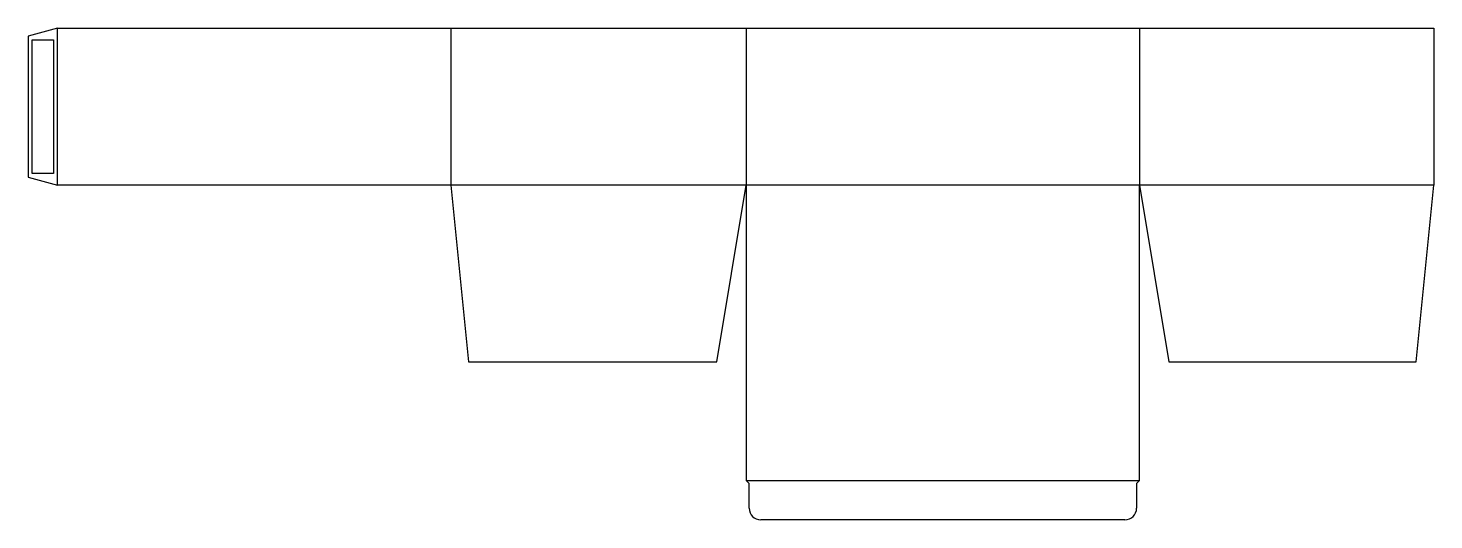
# Model space of a CAD drawing. Header units: millimetres. Extents: x 0 to 716, y 0 to 250.
import ezdxf

# ---------------------------------------------------------------- set-up
doc = ezdxf.new("R2010")
doc.units = ezdxf.units.MM
for name, color, linetype in [('CREASE', 5, 'CONTINUOUS'), ('CUT', 1, 'CONTINUOUS'), ('GLUE', 2, 'CONTINUOUS')]:
    doc.layers.add(name, color=color, linetype=linetype)

msp = doc.modelspace()

# ---------------------------------------------------------------- linework, layer by layer
at = {"layer": 'CREASE'}
for p, q in [((15, 170.45), (15, 250.45)), ((215.45, 250.45), (215.45, 170.45)), ((365.9, 250.45), (365.9, 170.45)), ((566.35, 250.45), (566.35, 170.45)), ((365.9, 170.45), (215.45, 170.45)), ((566.35, 170.45), (365.9, 170.45)), ((716.35, 170.45), (566.35, 170.45)), ((365.9, 20), (566.35, 20))]:
    msp.add_line(p, q, dxfattribs=at)
at = {"layer": 'CUT'}
for p, q in [((15, 250.45), (0, 246.431)), ((0, 246.431), (0, 174.469)), ((15, 250.45), (215.45, 250.45)), ((215.45, 250.45), (365.9, 250.45)), ((365.9, 250.45), (566.35, 250.45)), ((566.35, 250.45), (716.35, 250.45)), ((716.35, 250.45), (716.35, 170.45)), ((0, 174.469), (15, 170.45)), ((215.45, 170.45), (15, 170.45)), ((215.45, 170.45), (224.45, 80.45)), ((350.95, 80.45), (365.9, 170.45)), ((365.9, 170.45), (365.9, 20)), ((566.35, 20), (566.35, 170.45)), ((566.35, 170.45), (581.3, 80.45)), ((707.35, 80.45), (716.35, 170.45)), ((224.45, 80.45), (350.95, 80.45)), ((581.3, 80.45), (707.35, 80.45)), ((367.4, 18.5), (365.9, 20)), ((367.4, 6), (367.4, 18.5)), ((566.35, 20), (564.85, 18.5)), ((564.85, 18.5), (564.85, 6)), ((558.85, 0), (373.4, 0))]:
    msp.add_line(p, q, dxfattribs=at)
for centre, start, end in [((373.4, 6), 180, 270), ((558.85, 6), 270, 0)]:
    msp.add_arc(centre, 6, start, end, dxfattribs=at)
at = {"layer": 'GLUE'}
for p, q in [((2, 244.431), (13, 244.431)), ((2, 176.469), (2, 244.431)), ((13, 244.431), (13, 176.469)), ((13, 176.469), (2, 176.469))]:
    msp.add_line(p, q, dxfattribs=at)

doc.saveas('drawing.dxf')
